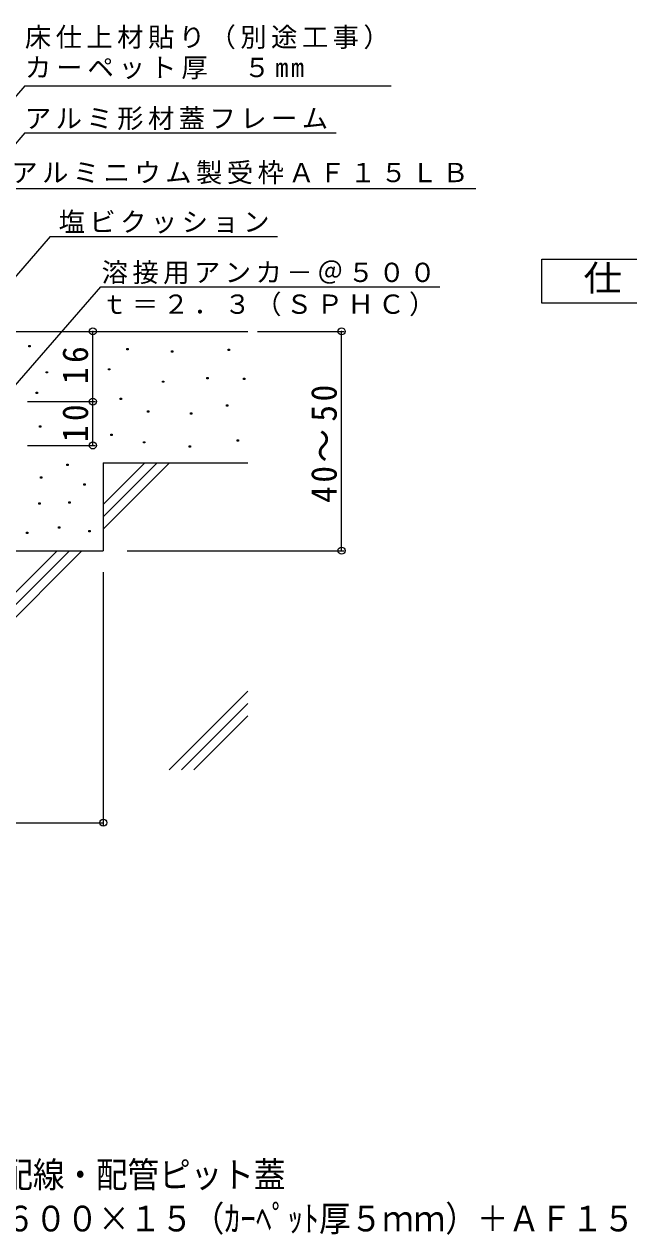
# Model space of a CAD drawing. Units: millimetres, scale not verified. Extents: x -304 to 310, y -275 to 231.
# Drawn here: x -72.4 to 65.5, y -274.6 to 1.4 of the extents above; entities that cross this region are included whole.
import ezdxf
from ezdxf.enums import TextEntityAlignment as Align

# ---------------------------------------------------------------- set-up
doc = ezdxf.new("R2010")
doc.units = ezdxf.units.MM
doc.header["$LTSCALE"] = 2
doc.header["$PDMODE"] = 32
doc.header["$PDSIZE"] = 1.6
for name, color, linetype, lineweight in [('D-0', 7, 'Continuous', 9), ('D-4', 7, 'Continuous', 9), ('D-5', 7, 'Continuous', 9), ('D-6', 6, 'Continuous', 9)]:
    doc.layers.add(name, color=color, linetype=linetype, lineweight=lineweight)
doc.layers.add('F-5_F-5ﾚｲﾔ', color=2, linetype='Continuous')
doc.styles.add('ＭＳ ゴシック', font='')
doc.styles.get('ＭＳ ゴシック').set_extended_font_data('MS Gothic')

msp = doc.modelspace()

# ---------------------------------------------------------------- linework, layer by layer
at = {"layer": 'D-0'}
for points in [[(-71.326, -72.14), (-71.326, -71.84), (-71.026, -71.84), (-71.026, -72.14)], [(-48.968, -72.84), (-48.968, -72.54), (-48.668, -72.54), (-48.668, -72.84)], [(-38.817, -73.381), (-38.817, -73.081), (-38.517, -73.081), (-38.517, -73.381)], [(-25.823, -72.975), (-25.823, -72.675), (-25.523, -72.675), (-25.523, -72.975)], [(-53.138, -77.445), (-53.138, -77.145), (-52.838, -77.145), (-52.838, -77.445)], [(-67.341, -78.131), (-67.341, -77.831), (-67.041, -77.831), (-67.041, -78.131)], [(-40.809, -80.258), (-40.809, -79.958), (-40.509, -79.958), (-40.509, -80.258)], [(-30.696, -79.472), (-30.696, -79.172), (-30.396, -79.172), (-30.396, -79.472)], [(-22.338, -79.624), (-22.338, -79.324), (-22.038, -79.324), (-22.038, -79.624)], [(-69.676, -82.801), (-69.676, -82.501), (-69.376, -82.501), (-69.376, -82.801)], [(-50.502, -84.137), (-50.502, -83.837), (-50.202, -83.837), (-50.202, -84.137)], [(-26.229, -85.698), (-26.229, -85.398), (-25.929, -85.398), (-25.929, -85.698)], [(-44.231, -87.052), (-44.231, -86.751), (-43.931, -86.751), (-43.931, -87.052)], [(-34.435, -87.522), (-34.435, -87.221), (-34.135, -87.221), (-34.135, -87.522)], [(-68.891, -90.516), (-68.891, -90.216), (-68.591, -90.216), (-68.591, -90.516)], [(-52.647, -92.381), (-52.647, -92.081), (-52.347, -92.081), (-52.347, -92.381)], [(-45.178, -94.09), (-45.178, -93.79), (-44.878, -93.79), (-44.878, -94.09)], [(-23.793, -93.684), (-23.793, -93.384), (-23.493, -93.384), (-23.493, -93.684)], [(-34.737, -95.035), (-34.737, -94.735), (-34.437, -94.735), (-34.437, -95.035)], [(-62.685, -99.243), (-62.685, -98.943), (-62.385, -98.943), (-62.385, -99.243)], [(-68.664, -102.095), (-68.664, -101.795), (-68.364, -101.795), (-68.364, -102.095)], [(-58.791, -103.675), (-58.791, -103.375), (-58.491, -103.375), (-58.491, -103.675)], [(-62.167, -107.791), (-62.167, -107.491), (-61.867, -107.491), (-61.867, -107.791)], [(-69.059, -108.019), (-69.059, -107.719), (-68.759, -107.719), (-68.759, -108.019)], [(-71.823, -114.733), (-71.823, -114.433), (-71.523, -114.433), (-71.523, -114.733)], [(-64.542, -113.531), (-64.542, -113.231), (-64.242, -113.231), (-64.242, -113.531)], [(-57.606, -114.338), (-57.606, -114.038), (-57.306, -114.038), (-57.306, -114.338)]]:
    msp.add_lwpolyline(points, close=True, dxfattribs=at)
at = {"layer": 'D-4'}
for p, q in [((-56.727, -94.65), (-56.727, -68.65)), ((-19.131, -68.65), (0.6, -68.65)), ((0, -118.65), (0, -68.65)), ((-71.634, -84.65), (-56.127, -84.65)), ((-71.634, -94.65), (-56.127, -94.65)), ((-48.908, -118.65), (0.6, -118.65)), ((-54.337, -123.525), (-54.337, -181.266)), ((-134.337, -180.667), (-54.337, -180.667))]:
    msp.add_line(p, q, dxfattribs=at)
for p in [(-56.727, -68.65), (0, -68.65), (-56.727, -84.65), (-56.727, -94.65), (0, -118.65), (-54.337, -180.667)]:
    msp.add_point(p, dxfattribs=at)
at = {"layer": 'D-5'}
for p, q in [((-72.233, -12.632), (-121.837, -70.08)), ((-72.233, -12.632), (11.344, -12.632)), ((-72.233, -23.401), (-111.304, -68.65)), ((-72.233, -23.401), (-1.212, -23.401)), ((-75.247, -36.068), (30.62, -36.068)), ((-66.468, -47.04), (-109.433, -96.405)), ((-66.468, -47.04), (-14.591, -47.04)), ((-79.233, -86.437), (-54.884, -58.461)), ((-54.884, -58.461), (22.457, -58.461))]:
    msp.add_line(p, q, dxfattribs=at)
at = {"layer": 'D-5', "color": 2}
for p, q in [((45.687, -52.186), (90.687, -52.186)), ((45.687, -62.186), (45.687, -52.186)), ((90.687, -62.186), (45.687, -62.186))]:
    msp.add_line(p, q, dxfattribs=at)
at = {"layer": 'D-6'}
for p, q in [((-101.337, -68.65), (-21.337, -68.65)), ((-54.337, -98.65), (-21.337, -98.65)), ((-54.337, -98.65), (-54.337, -118.65)), ((-54.337, -108.118), (-44.869, -98.65)), ((-54.337, -113.774), (-39.213, -98.65)), ((-54.337, -110.946), (-42.041, -98.65)), ((-104.337, -118.65), (-54.337, -118.65)), ((-104.337, -163.774), (-59.213, -118.65)), ((-104.337, -158.118), (-64.869, -118.65)), ((-104.337, -160.946), (-62.041, -118.65)), ((-39.331, -168.65), (-21.337, -150.656)), ((-36.502, -168.65), (-21.337, -153.484)), ((-33.674, -168.65), (-21.337, -156.312))]:
    msp.add_line(p, q, dxfattribs=at)

# ---------------------------------------------------------------- texts
at = {"layer": 'D-4', "color": 2, "char_height": 5.865, "attachment_point": 7, "rotation": 90, "style": 'ＭＳ ゴシック'}
for s, insert in [('\\T1.27;\\W0.95;16', (-57.727, -80.658)), ('\\T1.22;\\W0.95;40～50', (-1, -107.753)), ('\\T1.27;\\W0.95;10', (-57.727, -93.9))]:
    msp.add_mtext(s, dxfattribs=dict(at, insert=insert))
at = {"layer": 'D-5', "color": 2, "style": 'ＭＳ ゴシック', "width": 1.1}
msp.add_text('仕\u3000様', height=5.865, dxfattribs=at).set_placement((55.187, -61.186), align=Align.BOTTOM_LEFT)
at = {"layer": 'D-5', "char_height": 4.399, "attachment_point": 7, "style": 'ＭＳ ゴシック'}
for s, insert in [('\\T1.17;床仕上材貼り（別途工事）', (-72.233, -4.317)), ('\\T1.19;カーペット厚\u3000５mm', (-72.233, -11.159)), ('\\T1.17;アルミ形材蓋フレーム', (-72.233, -22.787)), ('\\T1.17;アルミニウム製受枠ＡＦ１５ＬＢ', (-75.319, -35.116)), ('\\T1.17;塩ビクッション', (-64.541, -46.336)), ('\\T1.17;溶接用アンカ－＠５００', (-54.717, -57.899)), ('\\T1.17;ｔ＝２．３（ＳＰＨＣ）', (-54.795, -65.213))]:
    msp.add_mtext(s, dxfattribs=dict(at, insert=insert))
at = {"layer": 'F-5_F-5ﾚｲﾔ', "style": 'ＭＳ ゴシック', "width": 0.9}
for s, p in [('カーペット用\u3000アルミ目地\u3000配線・配管ピット蓋', (-171.203, -265.622)), ('ＫＣ\u3000４００×６００×１５（ｶｰﾍﾟｯﾄ厚５ｍｍ）＋ＡＦ１５ＬＢ', (-127.489, -275.622))]:
    msp.add_text(s, height=5.865, dxfattribs=at).set_placement(p, align=Align.BOTTOM_LEFT)

doc.saveas('drawing.dxf')
